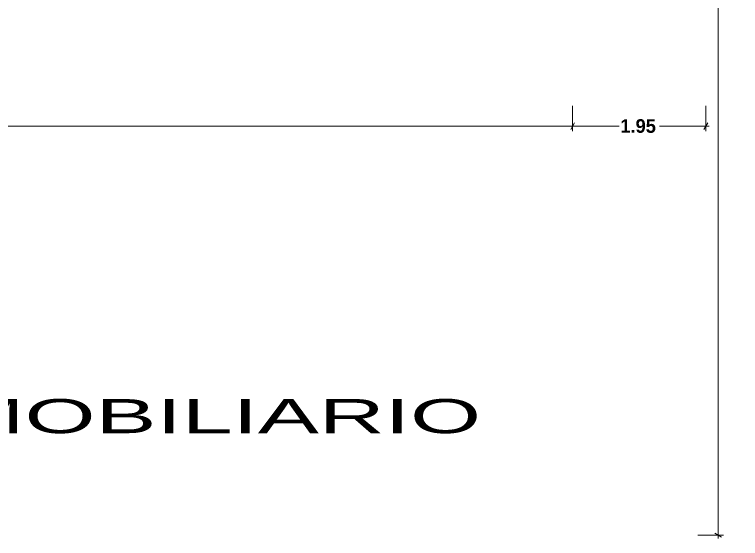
# Model space of a CAD drawing. Header units: metres. Extents: x 501.6 to 576.9, y -200.7 to -181.9.
# Drawn here: x 566.23 to 576.87, y -200.7 to -193.02 of the extents above; entities that cross this region are included whole.
import ezdxf

# ---------------------------------------------------------------- set-up
doc = ezdxf.new("R2010")
doc.units = ezdxf.units.M
doc.header["$MEASUREMENT"] = 0
doc.layers.add('ARQ _ Cota - Parcial Exterior.Consultorio', color=7, linetype='Continuous')
doc.layers.add('ARQ _ Cota - Parcial Exterior.Consultorio_Pluma_Nº__106', color=171, linetype='Continuous', lineweight=15, true_color=0xaaaaff)
for name, color, linetype, lineweight in [('ARQ _ Cota - Parcial Exterior.Consultorio_Pluma_Nº__15', 214, 'Continuous', 25), ('ARQ _ Cota - Parcial Exterior.Consultorio_Pluma_Nº__43', 5, 'Continuous', 0), ('Dibujo & Figuras_Pluma_Nº__15', 214, 'Continuous', 25)]:
    doc.layers.add(name, color=color, linetype=linetype, lineweight=lineweight)
doc.styles.add('Estilo_Generado_2', font='GOTHICB.TTF')
doc.styles.add('Estilo_Generado_3', font='GOTHIC.TTF')
doc.dimstyles.new('Estilo_Generado__1', dxfattribs={"dimtxt": 0.2, "dimasz": 0.076, "dimexe": 0.18, "dimexo": 0.3, "dimgap": 0.09, "dimtad": 0, "dimtih": 1, "dimtoh": 1, "dimzin": 0, "dimdsep": 46, "dimtxsty": 'Estilo_Generado_2', "dimblk": 'ARROWHEAD_2', "dimblk1": 'ARROWHEAD_2', "dimblk2": 'ARROWHEAD_2', "dimcen": 0.09, "dimclrd": 171, "dimclre": 171, "dimclrt": 214, "dimazin": 0, "dimtfac": 1, "dimtdec": 4, "dimtmove": 0, "dimatfit": 3, "dimfxl": 1, "dimtolj": 1, "dimtzin": 0, "dimarcsym": 0})

# ---------------------------------------------------------------- blocks, each defined once
blk = doc.blocks.new('*D89')
at = {"layer": 'ARQ _ Cota - Parcial Exterior.Consultorio_Pluma_Nº__106', "color": 161, "linetype": 'Continuous', "lineweight": 15, "true_color": 0xaaaaff, "transparency": 16777216}
for p, q in [((541.252, -182.809), (540.877, -182.809)), ((540.952, -182.809), (540.952, -182.76)), ((540.952, -191.609), (540.952, -182.809)), ((540.952, -200.649), (540.952, -191.849)), ((541.252, -200.649), (540.877, -200.649)), ((540.952, -200.698), (540.952, -200.649))]:
    blk.add_line(p, q, dxfattribs=at)
at = {"layer": 'ARQ _ Cota - Parcial Exterior.Consultorio_Pluma_Nº__43', "color": 5, "linetype": 'Continuous', "lineweight": 0, "transparency": 16777216}
for p, q in [((541.002, -182.838), (540.902, -182.78)), ((540.902, -200.62), (541.002, -200.678))]:
    blk.add_line(p, q, dxfattribs=at)
at = {"layer": 'ARQ _ Cota - Parcial Exterior.Consultorio_Pluma_Nº__15', "color": 214, "lineweight": 25, "transparency": 16777216, "insert": (540.596, -191.829), "char_height": 0.2, "attachment_point": 7, "style": 'Estilo_Generado_2'}
blk.add_mtext('\\A1;17.84', dxfattribs=at)
blk = doc.blocks.new('ARROWHEAD_2')
at = {"color": 0, "linetype": 'Continuous', "lineweight": 0}
for p, q in [((0, 0), (-1, 0)), ((-0.38, -0.66), (0.38, 0.66))]:
    blk.add_line(p, q, dxfattribs=at)
blk = doc.blocks.new('*D90')
at = {"layer": 'ARQ _ Cota - Parcial Exterior.Consultorio_Pluma_Nº__106', "color": 161, "linetype": 'Continuous', "lineweight": 15, "true_color": 0xaaaaff, "transparency": 16777216}
for p, q in [((576.616, -182.809), (576.241, -182.809)), ((576.541, -182.809), (576.541, -182.76)), ((576.541, -191.609), (576.541, -182.809)), ((576.541, -200.649), (576.541, -191.849)), ((576.616, -200.649), (576.241, -200.649)), ((576.541, -200.698), (576.541, -200.649))]:
    blk.add_line(p, q, dxfattribs=at)
at = {"layer": 'ARQ _ Cota - Parcial Exterior.Consultorio_Pluma_Nº__43', "color": 5, "linetype": 'Continuous', "lineweight": 0, "transparency": 16777216}
for p, q in [((576.591, -182.838), (576.491, -182.78)), ((576.491, -200.62), (576.591, -200.678))]:
    blk.add_line(p, q, dxfattribs=at)
at = {"layer": 'ARQ _ Cota - Parcial Exterior.Consultorio_Pluma_Nº__15', "color": 214, "lineweight": 25, "transparency": 16777216, "insert": (576.185, -191.829), "char_height": 0.2, "attachment_point": 7, "style": 'Estilo_Generado_2'}
blk.add_mtext('\\A1;17.84', dxfattribs=at)
blk = doc.blocks.new('*D92')
at = {"layer": 'ARQ _ Cota - Parcial Exterior.Consultorio_Pluma_Nº__106', "color": 161, "linetype": 'Continuous', "lineweight": 15, "true_color": 0xaaaaff, "transparency": 16777216}
for p, q in [((554.948, -194.729), (554.948, -194.354)), ((574.408, -194.729), (574.408, -194.354)), ((554.948, -194.654), (564.303, -194.654)), ((565.054, -194.654), (574.408, -194.654))]:
    blk.add_line(p, q, dxfattribs=at)
at = {"layer": 'ARQ _ Cota - Parcial Exterior.Consultorio_Pluma_Nº__43', "color": 5, "linetype": 'Continuous', "lineweight": 0, "transparency": 16777216}
for p, q in [((554.977, -194.604), (554.92, -194.704)), ((574.437, -194.604), (574.38, -194.704))]:
    blk.add_line(p, q, dxfattribs=at)
at = {"layer": 'ARQ _ Cota - Parcial Exterior.Consultorio_Pluma_Nº__15', "color": 214, "lineweight": 25, "transparency": 16777216, "insert": (564.323, -194.754), "char_height": 0.2, "attachment_point": 7, "style": 'Estilo_Generado_2'}
blk.add_mtext('\\A1;19.46', dxfattribs=at)
blk = doc.blocks.new('*D93')
at = {"layer": 'ARQ _ Cota - Parcial Exterior.Consultorio_Pluma_Nº__106', "color": 161, "linetype": 'Continuous', "lineweight": 15, "true_color": 0xaaaaff, "transparency": 16777216}
for p, q in [((574.408, -194.729), (574.408, -194.354)), ((576.358, -194.729), (576.358, -194.354)), ((574.408, -194.654), (575.087, -194.654)), ((575.68, -194.654), (576.358, -194.654)), ((576.358, -194.654), (576.407, -194.654))]:
    blk.add_line(p, q, dxfattribs=at)
at = {"layer": 'ARQ _ Cota - Parcial Exterior.Consultorio_Pluma_Nº__43', "color": 5, "linetype": 'Continuous', "lineweight": 0, "transparency": 16777216}
for p, q in [((574.437, -194.604), (574.38, -194.704)), ((576.33, -194.704), (576.387, -194.604))]:
    blk.add_line(p, q, dxfattribs=at)
at = {"layer": 'ARQ _ Cota - Parcial Exterior.Consultorio_Pluma_Nº__15', "color": 214, "lineweight": 25, "transparency": 16777216, "insert": (575.107, -194.754), "char_height": 0.2, "attachment_point": 7, "style": 'Estilo_Generado_2'}
blk.add_mtext('\\A1;1.95', dxfattribs=at)

msp = doc.modelspace()

# ---------------------------------------------------------------- texts
at = {"layer": 'Dibujo & Figuras_Pluma_Nº__15', "color": 214, "linetype": 'Continuous', "lineweight": 25, "insert": (558.13, -199.161), "char_height": 0.5, "attachment_point": 7, "style": 'Estilo_Generado_3'}
msp.add_mtext('\\A1;{\\W2;PLANO DE MOBILIARIO}', dxfattribs=at)

# ---------------------------------------------------------------- dimensions: what is measured, and where the dimension line sits
at = {"layer": 'ARQ _ Cota - Parcial Exterior.Consultorio', "color": 161, "linetype": 'Continuous', "lineweight": 15, "true_color": 0xaaaaff}
for base, picture, middle in [((540.952, -182.809), '*D89', (540.932, -191.729)), ((576.541, -182.809), '*D90', (576.521, -191.729))]:
    dim = msp.add_linear_dim(base=base, p1=(554.948, -200.649), p2=(576.358, -182.809), angle=90, dimstyle='Estilo_Generado__1', dxfattribs=at)
    dim.commit()
    dim.dimension.update_dxf_attribs({"geometry": picture, "text_midpoint": middle, "dimtype": 160})
for base, p1, p2, picture, middle in [((576.358, -194.654), (574.408, -187.769), (576.358, -182.809), '*D93', (575.366, -194.654)), ((574.408, -194.654), (554.948, -193.529), (574.408, -187.769), '*D92', (564.659, -194.654))]:
    dim = msp.add_linear_dim(base=base, p1=p1, p2=p2, dimstyle='Estilo_Generado__1', dxfattribs=at)
    dim.commit()
    dim.dimension.update_dxf_attribs({"geometry": picture, "text_midpoint": middle, "dimtype": 160})

doc.saveas('drawing.dxf')
